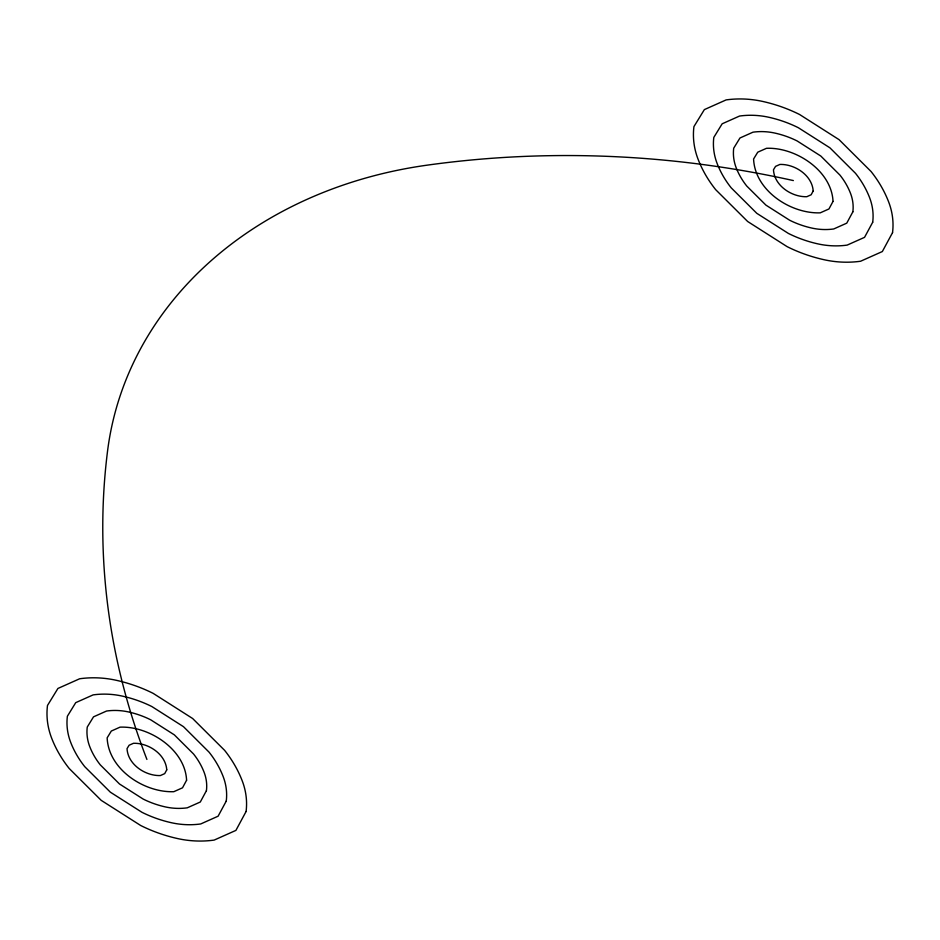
<?xml version="1.0" encoding="UTF-8"?>
<svg xmlns="http://www.w3.org/2000/svg" width="940" height="940" viewBox="0 0 940 940"><rect width="100%" height="100%" fill="white"/><g stroke="black" fill="none" stroke-linecap="round" stroke-linejoin="round"><path stroke-width="1.41" d="M146.91 759.426A872.614 727.654 9.4 0 1 107.536 451.177A413.8 345.062 9.4 0 1 426.913 165.193A872.614 727.654 9.4 0 1 793.36 180.574M166.756 769.837L164.712 773.62L160.364 775.559C145.324 776.052 127.887 764.514 127.029 748.628L129.121 745.232L133.468 743.293C148.379 742.812 165.687 754.15 166.756 769.837M186.59 780.247L182.513 787.814L173.818 791.692C144.173 792.784 108.441 769.378 107.148 737.841L111.32 731.038L120.014 727.161C149.037 725.856 185.192 749.403 186.59 780.247M206.424 790.669L200.302 802.008L187.26 807.824A52.358 43.663 9.4 0 1 165.275 806.896A82.003 68.373 9.4 0 1 143.174 799.07L119.486 783.984L100.298 764.878A82.003 68.373 9.4 0 1 89.77 746.689A55.589 46.354 9.4 0 1 87.256 727.043L93.518 716.844L106.573 711.028A52.358 43.663 9.4 0 1 128.557 711.956A82.003 68.373 9.4 0 1 150.659 719.782L174.346 734.868L193.534 753.974A82.003 68.373 9.4 0 1 204.062 772.163A52.358 43.663 9.4 0 1 206.424 790.669M226.258 801.08L218.104 816.202L200.714 823.957A69.807 58.209 9.4 0 1 171.397 822.723A109.334 91.168 9.4 0 1 141.928 812.278L110.344 792.173L84.764 766.688A109.334 91.168 9.4 0 1 70.723 742.436A74.131 61.817 9.4 0 1 67.375 716.245L75.729 702.65L93.119 694.895A69.807 58.209 9.4 0 1 122.435 696.129A109.334 91.168 9.4 0 1 151.904 706.575L183.488 726.679L209.068 752.164A109.334 91.168 9.4 0 1 223.109 776.417A69.807 58.209 9.4 0 1 226.258 801.08M246.092 811.49L235.905 830.396L214.155 840.09A87.256 72.768 9.4 0 1 177.519 838.55A136.664 113.963 9.4 0 1 140.683 825.496L101.203 800.351L69.219 768.509A136.664 113.963 9.4 0 1 51.665 738.194A92.66 77.268 9.4 0 1 47.494 705.458L57.928 688.456L79.665 678.762A87.256 72.768 9.4 0 1 116.313 680.302A136.664 113.963 9.4 0 1 153.15 693.356L192.63 718.501L224.613 750.343A136.664 113.963 9.4 0 1 242.156 780.658A87.256 72.768 9.4 0 1 246.092 811.49M813.194 190.984L811.15 194.768L806.802 196.707C791.762 197.2 774.325 185.662 773.467 169.776L775.559 166.38L779.906 164.441C794.817 163.959 812.125 175.298 813.194 190.984M833.028 201.395L828.951 208.962L820.256 212.839C790.611 213.932 754.879 190.526 753.586 158.989L757.758 152.186L766.464 148.309C795.475 147.004 831.63 170.551 833.028 201.395M852.862 211.817L846.752 223.156L833.709 228.972A52.358 43.663 9.4 0 1 811.714 228.044A82.003 68.373 9.4 0 1 789.624 220.219L765.936 205.132L746.736 186.026A82.003 68.373 9.4 0 1 736.208 167.837A55.589 46.354 9.4 0 1 733.705 148.191L739.968 137.992L753.011 132.176A52.358 43.663 9.4 0 1 774.995 133.104A82.003 68.373 9.4 0 1 797.096 140.929L820.784 156.017L839.972 175.122A82.003 68.373 9.4 0 1 850.5 193.311A52.358 43.663 9.4 0 1 852.862 211.817M872.708 222.228L864.542 237.35L847.152 245.105A69.807 58.209 9.4 0 1 817.835 243.871A109.334 91.168 9.4 0 1 788.378 233.425L756.794 213.321L731.202 187.836A109.334 91.168 9.4 0 1 717.161 163.584A74.131 61.817 9.4 0 1 713.812 137.405L722.167 123.798L739.557 116.043A69.807 58.209 9.4 0 1 768.873 117.277A109.334 91.168 9.4 0 1 798.342 127.723L829.926 147.827L855.506 173.312A109.334 91.168 9.4 0 1 869.559 197.564A69.807 58.209 9.4 0 1 872.708 222.228M892.542 232.638L882.343 251.544L860.605 261.238A87.256 72.768 9.4 0 1 823.957 259.699A136.664 113.963 9.4 0 1 787.121 246.644L747.652 221.499L715.669 189.657A136.664 113.963 9.4 0 1 698.115 159.342A92.66 77.268 9.4 0 1 693.932 126.606L704.366 109.604L726.115 99.91A87.256 72.768 9.4 0 1 762.751 101.45A136.664 113.963 9.4 0 1 799.587 114.504L839.068 139.649L871.051 171.491A136.664 113.963 9.4 0 1 888.606 201.806A87.256 72.768 9.4 0 1 892.542 232.638"/></g></svg>
